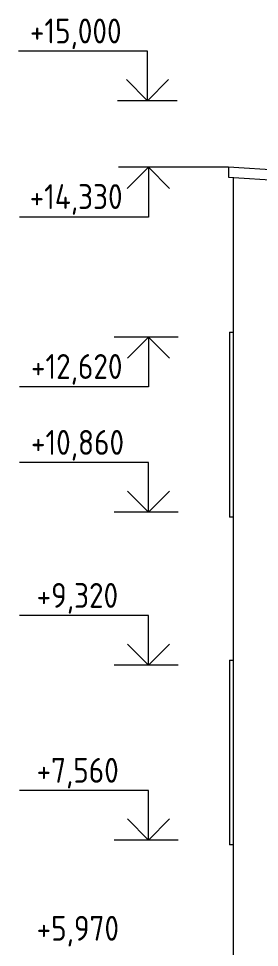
# Model space of a CAD drawing. Header units: millimetres. Extents: x -515342 to 330399, y -224905 to 507333.
# Drawn here: x 78490 to 80919, y 8547 to 17895 of the extents above; entities that cross this region are included whole.
import ezdxf

# ---------------------------------------------------------------- set-up
doc = ezdxf.new("R2010")
doc.units = ezdxf.units.MM
doc.layers.get('0').update_dxf_attribs({"lineweight": 0})
for name, color, linetype, lineweight in [('Аннотация', 7, 'Continuous', 0), ('Витраж', 7, 'Continuous', 0), ('Линии', 7, 'Continuous', 0), ('Обобщенные модели', 7, 'Continuous', 0), ('Отметки', 7, 'Continuous', 0), ('Стены внутренние', 7, 'Continuous', 0)]:
    doc.layers.add(name, color=color, linetype=linetype, lineweight=lineweight)
doc.styles.add('GOST Common_1', font='', dxfattribs={"width": 0.9, "height": 250})
doc.styles.get('GOST Common_1').set_extended_font_data('GOST Common')

# ---------------------------------------------------------------- blocks, each defined once
blk = doc.blocks.new('Прямоугольный импост - АР_Откос_Металлический_50х330 Белый Правый-V102-О_АР_Эскиз_Фасад 12-1 копия 1')
at = {"layer": 'Витраж'}
for p, q in [((-102145, 6020), (-102105, 6020)), ((-102145, 6020), (-102145, 4160)), ((-102105, 4160), (-102145, 4160))]:
    blk.add_line(p, q, dxfattribs=at)
blk = doc.blocks.new('СД_Люблино_Фасады_rvt-1-О_АР_Эскиз_Фасад 12-1 копия 1')
at = {"layer": 'Стены внутренние'}
blk.add_line((-102105, 200), (-102105, 14226.9), dxfattribs=at)
at = {"layer": 'Витраж', "lineweight": 9}
for p in [(0, 6650), (0, 3350)]:
    blk.add_blockref('Прямоугольный импост - АР_Откос_Металлический_50х330 Белый Правый-V102-О_АР_Эскиз_Фасад 12-1 копия 1', p, dxfattribs=at)
blk = doc.blocks.new('Заглушка на парапетный отлив 2 - Заглушка на парапетный отлив 2-9811343-О_АР_Эскиз_Фасад 12-1 копия 1')
at = {"layer": 'Обобщенные модели'}
for p, q in [((-102155, 14330), (-102155, 14230)), ((-101255, 14275), (-102155, 14330)), ((-102155, 14230), (-101255, 14175)), ((-101255, 14175), (-101255, 14275))]:
    blk.add_line(p, q, dxfattribs=at)
blk = doc.blocks.new('Высотные отметки - Стрелка вверх-5091-О_АР_Эскиз_Фасад 12-1 копия 1')
at = {"layer": 'Аннотация'}
for p, q in [((-52632.9, -500), (-53932.9, -500)), ((-52632.9, -1000), (-52632.9, -500)), ((-52632.9, -1000), (-52845.1, -787.8)), ((-52632.9, -1000), (-52420.8, -787.8)), ((-52332.9, -1000), (-52932.9, -1000))]:
    blk.add_line(p, q, dxfattribs=at)
blk = doc.blocks.new('Высотные отметки - Стрелка вниз-5092-О_АР_Эскиз_Фасад 12-1 копия 1')
at = {"layer": 'Аннотация'}
for p, q in [((-106771.7, -1450), (-107371.7, -1450)), ((-107071.7, -1450), (-107283.9, -1662.1)), ((-107071.7, -1450), (-107071.7, -1950)), ((-107071.7, -1450), (-106859.6, -1662.1)), ((-107071.7, -1950), (-108371.7, -1950))]:
    blk.add_line(p, q, dxfattribs=at)

msp = doc.modelspace()

# ---------------------------------------------------------------- linework, layer by layer
at = {"layer": 'Линии'}
for p, q in [((80073.6864, 17067.9355), (79488.6864, 17067.9355)), ((80073.6864, 14687.7355), (79453.6864, 14687.7355)), ((80073.6864, 12927.7355), (79453.6864, 12927.7355)), ((80073.6864, 11387.7355), (79453.6864, 11387.7355)), ((80073.6864, 9627.7355), (79453.6864, 9627.7355))]:
    msp.add_line(p, q, dxfattribs=at)
at = {"layer": 'Отметки'}
for p, q in [((80073.6864, 17067.9355), (79790.2589, 17067.9355)), ((80608.6864, 16397.7355), (79798.9651, 16397.7355)), ((80073.6864, 14687.7355), (79801.1354, 14687.7355)), ((80073.6864, 12927.7355), (79801.1354, 12927.7355)), ((80073.6864, 11387.7355), (79801.1354, 11387.7355)), ((80073.6864, 9627.7355), (79801.1354, 9627.7355))]:
    msp.add_line(p, q, dxfattribs=at)

# ---------------------------------------------------------------- block references
msp.add_blockref('СД_Люблино_Фасады_rvt-1-О_АР_Эскиз_Фасад 12-1 копия 1', (182763.6864, 2067.7355))
at = {"layer": 'Обобщенные модели'}
msp.add_blockref('Заглушка на парапетный отлив 2 - Заглушка на парапетный отлив 2-9811343-О_АР_Эскиз_Фасад 12-1 копия 1', (182763.6864, 2067.7355), dxfattribs=at)
at = {"layer": 'Отметки'}
for name, p in [('Высотные отметки - Стрелка вверх-5091-О_АР_Эскиз_Фасад 12-1 копия 1', (132423.2017, 18067.8928)), ('Высотные отметки - Стрелка вниз-5092-О_АР_Эскиз_Фасад 12-1 копия 1', (186870.7072, 17847.7355)), ('Высотные отметки - Стрелка вниз-5092-О_АР_Эскиз_Фасад 12-1 копия 1', (186872.8775, 16137.7355)), ('Высотные отметки - Стрелка вверх-5091-О_АР_Эскиз_Фасад 12-1 копия 1', (132434.0782, 13927.6928)), ('Высотные отметки - Стрелка вверх-5091-О_АР_Эскиз_Фасад 12-1 копия 1', (132434.0782, 12387.6928)), ('Высотные отметки - Стрелка вверх-5091-О_АР_Эскиз_Фасад 12-1 копия 1', (132434.0782, 10627.6928))]:
    msp.add_blockref(name, p, dxfattribs=at)

# ---------------------------------------------------------------- texts
at = {"layer": 'Отметки', "char_height": 250, "attachment_point": 1, "line_spacing_factor": 1.022761, "style": 'GOST Common_1'}
for s, insert, width in [('+15,000', (78605.0127, 17894.6426), 1164.590943), ('+14,330', (78602.4048, 16228.2921), 1191.744618), ('+12,620', (78615.8891, 14518.2921), 1164.590943), ('+10,860', (78615.8891, 13754.4426), 1164.590943), ('+9,320', (78672.4593, 12214.4426), 1028.822569), ('+7,560', (78672.4593, 10454.4426), 1028.822569), ('+5,970', (78672.4593, 8864.4426), 1028.822569)]:
    msp.add_mtext(s, dxfattribs=dict(at, insert=insert, width=width))

doc.saveas('drawing.dxf')
